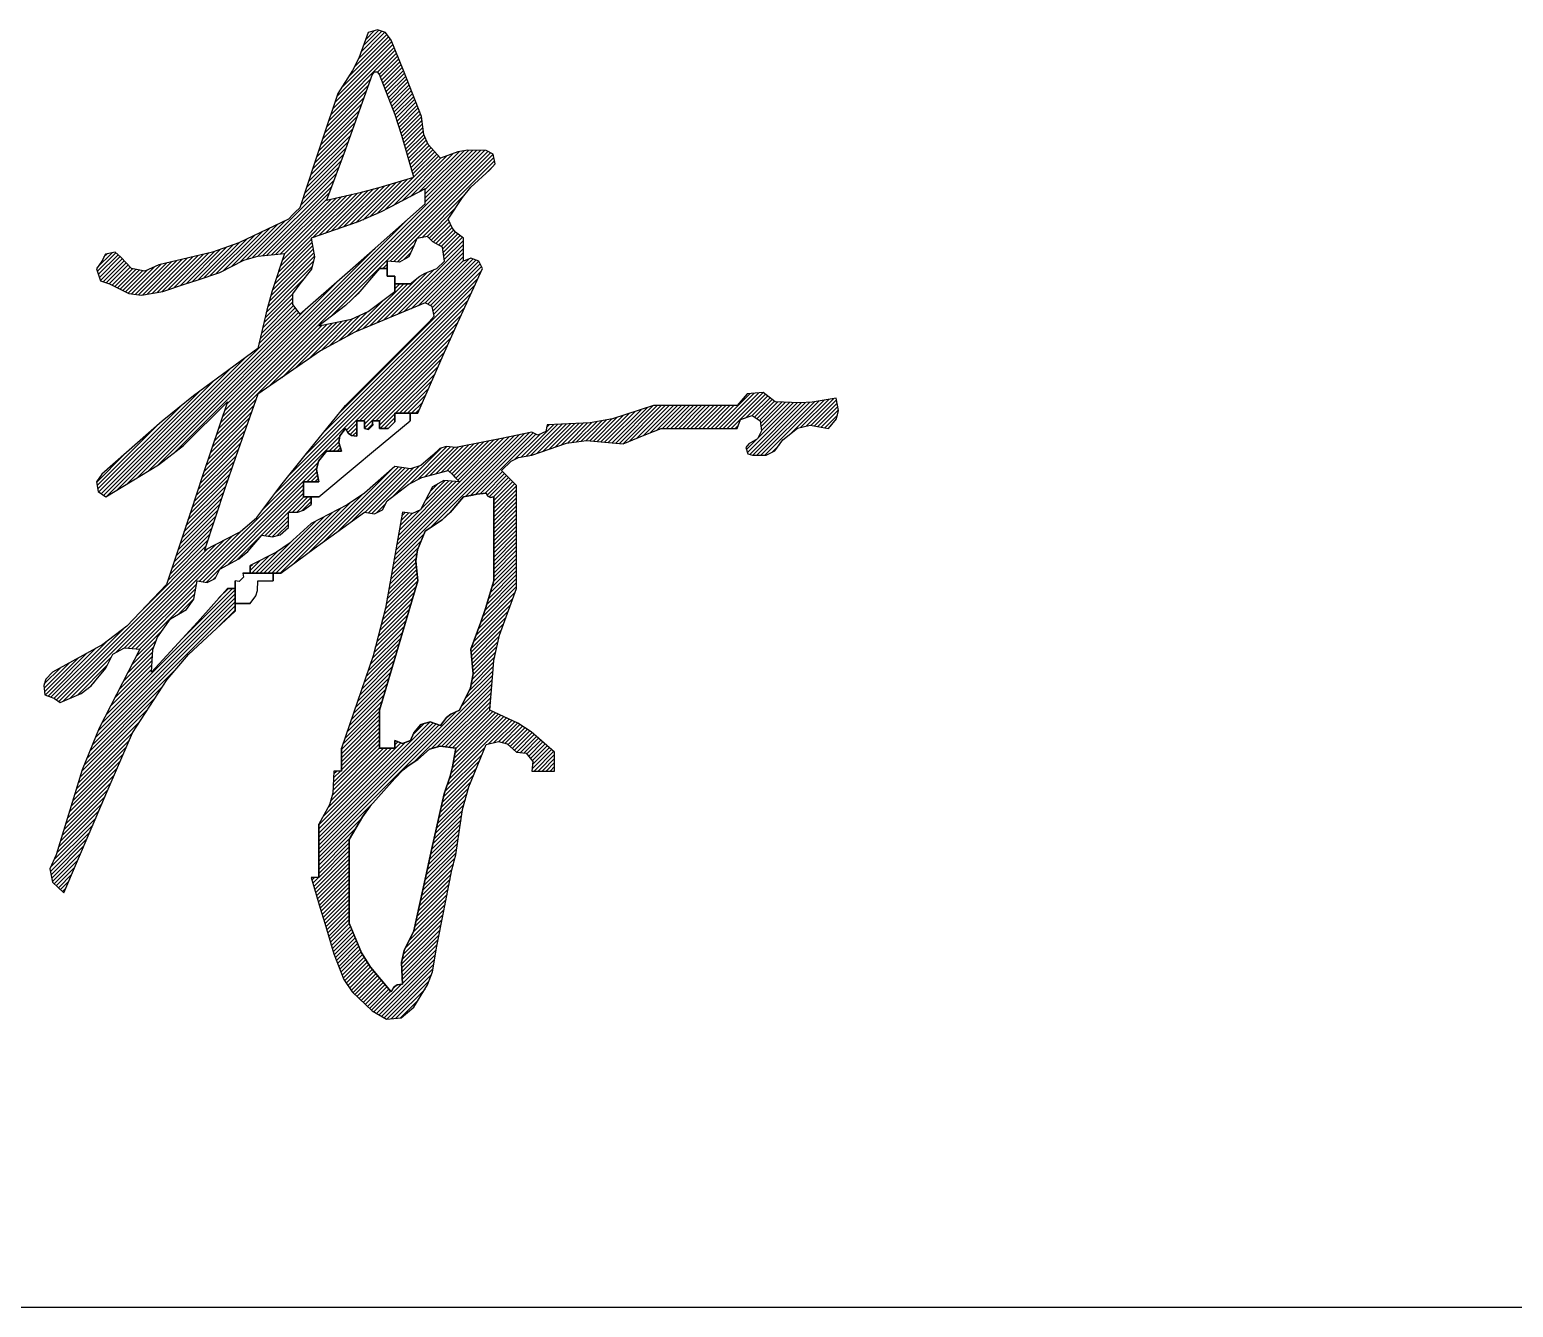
# Model space of a CAD drawing. Extents: x 9732137 to 18866768, y -962146 to 246094.
# Drawn here: x 9810870.7 to 9811195.7, y -607081.3 to -606801.5 of the extents above; entities that cross this region are included whole.
import ezdxf

# ---------------------------------------------------------------- set-up
doc = ezdxf.new("R2010")
doc.units = 0
doc.header["$LTSCALE"] = 1000
doc.layers.get('0').update_dxf_attribs({"linetype": 'CONTINUOUS'})

# ---------------------------------------------------------------- blocks, each defined once
blk = doc.blocks.new('ZYC')
h = blk.add_hatch()
h.set_pattern_fill('ANSI31', color=256, scale=0.01, style=0)
h.set_pattern_definition([(45, (0, 0), (-0.0008838835, 0.0008838835), [])])
h.paths.add_polyline_path([(0.871345, 0.42887), (0.877014, 0.441542), (0.888561, 0.466786), (0.887043, 0.470041), (0.883569, 0.471431), (0.880225, 0.47012), (0.880225, 0.474121), (0.880225, 0.476122), (0.880225, 0.480123), (0.876842, 0.482728), (0.875355, 0.484586), (0.873557, 0.488458), (0.879788, 0.497952), (0.883563, 0.502415), (0.891895, 0.510131), (0.894109, 0.512712), (0.893264, 0.516935), (0.890228, 0.518466), (0.882117, 0.518604), (0.877851, 0.517893), (0.870223, 0.515132), (0.864821, 0.52111), (0.862839, 0.525469), (0.861887, 0.53347), (0.856662, 0.54685), (0.853994, 0.553519), (0.848551, 0.566812), (0.84612, 0.570258), (0.84256, 0.571445), (0.838548, 0.570146), (0.834376, 0.55897), (0.831649, 0.553515), (0.825211, 0.543472), (0.818543, 0.523467), (0.815209, 0.513465), (0.80854, 0.49346), (0.80654, 0.491459), (0.80554, 0.490459), (0.803539, 0.488458), (0.781826, 0.478132), (0.770242, 0.474043), (0.746858, 0.468453), (0.740671, 0.46563), (0.734812, 0.466802), (0.730187, 0.471787), (0.727621, 0.474019), (0.723362, 0.473167), (0.721851, 0.47012), (0.719419, 0.466675), (0.721173, 0.461415), (0.725186, 0.460118), (0.733628, 0.455915), (0.739244, 0.455113), (0.748525, 0.456784), (0.758528, 0.460118), (0.763529, 0.461785), (0.773531, 0.465119), (0.784076, 0.470453), (0.790119, 0.47223), (0.801872, 0.473455), (0.796442, 0.457016), (0.794098, 0.448645), (0.790202, 0.431777), (0.761914, 0.411004), (0.748191, 0.399958), (0.721851, 0.376763), (0.719546, 0.373426), (0.720255, 0.369169), (0.723519, 0.366761), (0.746674, 0.380799), (0.757642, 0.389367), (0.776866, 0.408438), (0.766118, 0.376456), (0.760783, 0.360452), (0.750192, 0.328417), (0.732723, 0.310244), (0.722265, 0.302226), (0.700179, 0.290074), (0.697284, 0.287008), (0.696369, 0.284262), (0.696845, 0.280072), (0.699684, 0.279157), (0.701079, 0.278459), (0.703513, 0.276738), (0.712713, 0.280665), (0.717172, 0.28401), (0.723519, 0.291741), (0.726659, 0.297847), (0.73168, 0.300636), (0.738522, 0.300077), (0.720634, 0.265553), (0.713177, 0.247249), (0.701846, 0.210054), (0.699024, 0.203867), (0.700195, 0.198008), (0.705181, 0.193383), (0.717185, 0.221389), (0.723187, 0.235393), (0.735188, 0.263401), (0.750469, 0.286767), (0.759738, 0.297752), (0.7802, 0.316748), (0.7802, 0.32675), (0.776866, 0.32675), (0.763667, 0.311956), (0.756997, 0.304619), (0.743524, 0.290074), (0.744225, 0.299963), (0.746137, 0.305318), (0.751859, 0.313414), (0.758927, 0.317452), (0.762153, 0.322062), (0.763529, 0.330085), (0.767936, 0.329319), (0.771499, 0.331101), (0.773531, 0.335086), (0.781822, 0.339679), (0.785726, 0.342873), (0.791869, 0.35009), (0.796661, 0.349308), (0.799884, 0.350229), (0.803539, 0.353424), (0.803539, 0.356091), (0.803539, 0.357425), (0.803539, 0.360092), (0.807755, 0.360184), (0.810113, 0.36097), (0.813542, 0.363426), (0.813542, 0.366761), (0.810207, 0.366761), (0.810207, 0.369428), (0.810207, 0.370762), (0.810207, 0.373429), (0.812875, 0.373429), (0.814208, 0.373429), (0.816876, 0.373429), (0.815817, 0.378825), (0.816736, 0.382503), (0.82021, 0.386766), (0.822877, 0.386766), (0.824211, 0.386766), (0.826878, 0.386766), (0.825691, 0.390644), (0.826165, 0.393484), (0.828545, 0.396768), (0.829759, 0.394693), (0.831164, 0.393756), (0.833547, 0.393434), (0.833547, 0.396101), (0.833547, 0.397435), (0.833547, 0.400102), (0.836881, 0.400102), (0.836881, 0.396768), (0.838724, 0.396367), (0.840617, 0.39826), (0.840215, 0.400102), (0.843549, 0.400102), (0.843549, 0.396768), (0.847321, 0.396775), (0.850211, 0.399664), (0.850218, 0.403437), (0.856886, 0.403437), (0.86022, 0.403437)])
h.paths.add_polyline_path([(0.81766, 0.430826), (0.832668, 0.439013), (0.863554, 0.451782), (0.86659, 0.450251), (0.867435, 0.446028), (0.865221, 0.443447), (0.850551, 0.428776), (0.843216, 0.421441), (0.828545, 0.406771), (0.817133, 0.39283), (0.811464, 0.385827), (0.800205, 0.371762), (0.78972, 0.357746), (0.782385, 0.351511), (0.766863, 0.343421), (0.775929, 0.370852), (0.780598, 0.384525), (0.790202, 0.411772)], flags=16)
h.paths.add_polyline_path([(0.80854, 0.446781), (0.805425, 0.451112), (0.805425, 0.455787), (0.80854, 0.460118), (0.813699, 0.466554), (0.815065, 0.472016), (0.813542, 0.480123), (0.834155, 0.487227), (0.844276, 0.491612), (0.863554, 0.501795), (0.863554, 0.499128), (0.863554, 0.497794), (0.863554, 0.495127), (0.841589, 0.475743), (0.830586, 0.466074)], flags=16)
h.paths.add_polyline_path([(0.816876, 0.44178), (0.828552, 0.450587), (0.834008, 0.455702), (0.843549, 0.466786), (0.846883, 0.466786), (0.846883, 0.47012), (0.852237, 0.469623), (0.856263, 0.471924), (0.858553, 0.476789), (0.859871, 0.479923), (0.864466, 0.480842), (0.866889, 0.478456), (0.871025, 0.476192), (0.871893, 0.470117), (0.868556, 0.466786), (0.863539, 0.464853), (0.861098, 0.463458), (0.856886, 0.460118), (0.850218, 0.460118), (0.850218, 0.456784), (0.838559, 0.447954), (0.831216, 0.444649)], flags=16)
h.paths.add_polyline_path([(0.82021, 0.496794), (0.828392, 0.518733), (0.832394, 0.529737), (0.840215, 0.551808), (0.840995, 0.55289), (0.84277, 0.55289), (0.843549, 0.551808), (0.850321, 0.534079), (0.853333, 0.525043), (0.858553, 0.506796), (0.843346, 0.502328), (0.835663, 0.500323)], flags=16)
h.paths.add_polyline_path([(0.862059, 0.375253), (0.873557, 0.37843), (0.875557, 0.37643), (0.876558, 0.375429), (0.878558, 0.373429), (0.871716, 0.373988), (0.866694, 0.371199), (0.863554, 0.365093), (0.861382, 0.361183), (0.857984, 0.359484), (0.853552, 0.360092), (0.846069, 0.318055), (0.840672, 0.297141), (0.826878, 0.256732), (0.826878, 0.250064), (0.826878, 0.24673), (0.825545, 0.24673), (0.824878, 0.24673), (0.823544, 0.24673), (0.823031, 0.237034), (0.821563, 0.231894), (0.816876, 0.223391), (0.816876, 0.213388), (0.816876, 0.200051), (0.815542, 0.200051), (0.814875, 0.200051), (0.813542, 0.200051), (0.817543, 0.186714), (0.819543, 0.180046), (0.823544, 0.166709), (0.827791, 0.155463), (0.831467, 0.149949), (0.840215, 0.141703), (0.84657, 0.13798), (0.852974, 0.138562), (0.858553, 0.14337), (0.864559, 0.153054), (0.866713, 0.158799), (0.868556, 0.170044), (0.871223, 0.18338), (0.872557, 0.190049), (0.875224, 0.203385), (0.875891, 0.206053), (0.876224, 0.207386), (0.876891, 0.210054), (0.879889, 0.229889), (0.882632, 0.239833), (0.890228, 0.258399), (0.89558, 0.259661), (0.899436, 0.258697), (0.903565, 0.255065), (0.907812, 0.254625), (0.910735, 0.25097), (0.910233, 0.24673), (0.914234, 0.24673), (0.916235, 0.24673), (0.920236, 0.24673), (0.920236, 0.250064), (0.920236, 0.251731), (0.920236, 0.255065), (0.90998, 0.263848), (0.904109, 0.267647), (0.891895, 0.273403), (0.893648, 0.295176), (0.896067, 0.306234), (0.903565, 0.32675), (0.903565, 0.344755), (0.903565, 0.353757), (0.903565, 0.371762), (0.900897, 0.374429), (0.899564, 0.375763), (0.896896, 0.37843), (0.901245, 0.382512), (0.904358, 0.384068), (0.910233, 0.385099), (0.925477, 0.390367), (0.934172, 0.391453), (0.950243, 0.3901), (0.956912, 0.392767), (0.960246, 0.394101), (0.966914, 0.396768), (0.980251, 0.396768), (0.986919, 0.396768), (1.000256, 0.396768), (1.001698, 0.400731), (1.006727, 0.402408), (1.010259, 0.400102), (1.010867, 0.395671), (1.009168, 0.392272), (1.005257, 0.3901), (1.003934, 0.388458), (1.004881, 0.385618), (1.006924, 0.385099), (1.012888, 0.385026), (1.016741, 0.386953), (1.020261, 0.391767), (1.026697, 0.396926), (1.03216, 0.398291), (1.040266, 0.396768), (1.04374, 0.401031), (1.044659, 0.404709), (1.0436, 0.410105), (1.033059, 0.40833), (1.027608, 0.407989), (1.016927, 0.408438), (1.011661, 0.412583), (1.004597, 0.411877), (1.000256, 0.406771), (0.985586, 0.406771), (0.97825, 0.406771), (0.96358, 0.406771), (0.945524, 0.400963), (0.935851, 0.399236), (0.916901, 0.398435), (0.916329, 0.395509), (0.912918, 0.393803), (0.910233, 0.395101), (0.896896, 0.392434), (0.890228, 0.3911), (0.876891, 0.388433), (0.872698, 0.388881), (0.869975, 0.387973), (0.866889, 0.385099), (0.861654, 0.380508), (0.857114, 0.379147), (0.850218, 0.380097), (0.836856, 0.368404), (0.829308, 0.363258), (0.813542, 0.355091), (0.803942, 0.346403), (0.798418, 0.342605), (0.786868, 0.336753), (0.786868, 0.333419), (0.796871, 0.333419), (0.800205, 0.333419), (0.814842, 0.344134), (0.822177, 0.349469), (0.836881, 0.360092), (0.841288, 0.359327), (0.844851, 0.361109), (0.846883, 0.365093), (0.856324, 0.372385)])
h.paths.add_polyline_path([(0.870971, 0.356805), (0.874427, 0.359915), (0.880225, 0.366761), (0.884191, 0.367611), (0.8862, 0.367945), (0.890228, 0.368428), (0.890952, 0.367124), (0.892085, 0.366558), (0.893562, 0.366761), (0.893562, 0.35209), (0.893562, 0.344755), (0.893562, 0.330085), (0.889936, 0.317963), (0.887932, 0.31195), (0.88356, 0.300077), (0.884483, 0.289261), (0.883338, 0.28315), (0.878558, 0.273403), (0.874686, 0.271605), (0.872827, 0.270118), (0.870223, 0.266735), (0.865641, 0.268341), (0.861595, 0.267185), (0.858553, 0.263401), (0.857036, 0.260146), (0.853561, 0.258756), (0.850218, 0.260067), (0.850218, 0.256732), (0.843549, 0.256732), (0.843549, 0.273403), (0.850246, 0.296067), (0.85358, 0.307404), (0.86022, 0.330085), (0.859447, 0.338821), (0.860191, 0.343656), (0.863554, 0.351757)], flags=16)
h.paths.add_polyline_path([(0.869994, 0.257683), (0.876891, 0.256732), (0.875505, 0.248601), (0.874493, 0.244554), (0.87189, 0.236727), (0.866414, 0.212753), (0.863747, 0.200749), (0.858553, 0.176712), (0.854239, 0.168195), (0.853106, 0.16291), (0.853552, 0.153373), (0.851169, 0.153051), (0.849764, 0.152114), (0.848551, 0.150038), (0.839476, 0.160787), (0.835638, 0.167068), (0.830213, 0.180046), (0.830213, 0.216722), (0.835992, 0.226633), (0.839383, 0.23138), (0.850218, 0.243396), (0.853788, 0.247187), (0.855847, 0.248903), (0.86022, 0.251731), (0.865455, 0.256321)], flags=16)
for p, q in [((0.838548, 0.570146), (0.834376, 0.55897)), ((0.84256, 0.571445), (0.838548, 0.570146)), ((0.84612, 0.570258), (0.84256, 0.571445)), ((0.848551, 0.566812), (0.84612, 0.570258)), ((0.853994, 0.553519), (0.848551, 0.566812)), ((0.831649, 0.553515), (0.825211, 0.543472)), ((0.834376, 0.55897), (0.831649, 0.553515)), ((0.840995, 0.55289), (0.840215, 0.551808)), ((0.84277, 0.55289), (0.840995, 0.55289)), ((0.843549, 0.551808), (0.84277, 0.55289)), ((0.856662, 0.54685), (0.853994, 0.553519)), ((0.840215, 0.551808), (0.832394, 0.529737)), ((0.850321, 0.534079), (0.843549, 0.551808)), ((0.861887, 0.53347), (0.856662, 0.54685)), ((0.825211, 0.543472), (0.818543, 0.523467)), ((0.853333, 0.525043), (0.850321, 0.534079)), ((0.862839, 0.525469), (0.861887, 0.53347)), ((0.832394, 0.529737), (0.828392, 0.518733)), ((0.818543, 0.523467), (0.815209, 0.513465)), ((0.858553, 0.506796), (0.853333, 0.525043)), ((0.864821, 0.52111), (0.862839, 0.525469)), ((0.870223, 0.515132), (0.864821, 0.52111)), ((0.828392, 0.518733), (0.82021, 0.496794)), ((0.877851, 0.517893), (0.870223, 0.515132)), ((0.882117, 0.518604), (0.877851, 0.517893)), ((0.890228, 0.518466), (0.882117, 0.518604)), ((0.893264, 0.516935), (0.890228, 0.518466)), ((0.894109, 0.512712), (0.893264, 0.516935)), ((0.815209, 0.513465), (0.80854, 0.49346)), ((0.883563, 0.502415), (0.891895, 0.510131)), ((0.891895, 0.510131), (0.894109, 0.512712)), ((0.835663, 0.500323), (0.843346, 0.502328)), ((0.843346, 0.502328), (0.858553, 0.506796)), ((0.863554, 0.501795), (0.844276, 0.491612)), ((0.863554, 0.499128), (0.863554, 0.501795)), ((0.879788, 0.497952), (0.883563, 0.502415)), ((0.82021, 0.496794), (0.835663, 0.500323)), ((0.841589, 0.475743), (0.863554, 0.495127)), ((0.863554, 0.497794), (0.863554, 0.499128)), ((0.863554, 0.495127), (0.863554, 0.497794)), ((0.873557, 0.488458), (0.879788, 0.497952)), ((0.803539, 0.488458), (0.781826, 0.478132)), ((0.80554, 0.490459), (0.803539, 0.488458)), ((0.80654, 0.491459), (0.80554, 0.490459)), ((0.80854, 0.49346), (0.80654, 0.491459)), ((0.844276, 0.491612), (0.834155, 0.487227)), ((0.875355, 0.484586), (0.873557, 0.488458)), ((0.834155, 0.487227), (0.813542, 0.480123)), ((0.876842, 0.482728), (0.875355, 0.484586)), ((0.880225, 0.480123), (0.876842, 0.482728)), ((0.781826, 0.478132), (0.770242, 0.474043)), ((0.813542, 0.480123), (0.815065, 0.472016)), ((0.830586, 0.466074), (0.841589, 0.475743)), ((0.858553, 0.476789), (0.856263, 0.471924)), ((0.859871, 0.479923), (0.858553, 0.476789)), ((0.864466, 0.480842), (0.859871, 0.479923)), ((0.866889, 0.478456), (0.864466, 0.480842)), ((0.871025, 0.476192), (0.866889, 0.478456)), ((0.871893, 0.470117), (0.871025, 0.476192)), ((0.880225, 0.476122), (0.880225, 0.480123)), ((0.880225, 0.474121), (0.880225, 0.476122)), ((0.721851, 0.47012), (0.719419, 0.466675)), ((0.723362, 0.473167), (0.721851, 0.47012)), ((0.727621, 0.474019), (0.723362, 0.473167)), ((0.730187, 0.471787), (0.727621, 0.474019)), ((0.734812, 0.466802), (0.730187, 0.471787)), ((0.746858, 0.468453), (0.740671, 0.46563)), ((0.770242, 0.474043), (0.746858, 0.468453)), ((0.773531, 0.465119), (0.784076, 0.470453)), ((0.784076, 0.470453), (0.790119, 0.47223)), ((0.790119, 0.47223), (0.801872, 0.473455)), ((0.801872, 0.473455), (0.796442, 0.457016)), ((0.815065, 0.472016), (0.813699, 0.466554)), ((0.852237, 0.469623), (0.846883, 0.47012)), ((0.846883, 0.47012), (0.846883, 0.463452)), ((0.846883, 0.463452), (0.846883, 0.47012)), ((0.846883, 0.47012), (0.846883, 0.463452)), ((0.856263, 0.471924), (0.852237, 0.469623)), ((0.868556, 0.466786), (0.871893, 0.470117)), ((0.880225, 0.47012), (0.880225, 0.474121)), ((0.883569, 0.471431), (0.880225, 0.47012)), ((0.887043, 0.470041), (0.883569, 0.471431)), ((0.888561, 0.466786), (0.887043, 0.470041)), ((0.719419, 0.466675), (0.721173, 0.461415)), ((0.740671, 0.46563), (0.734812, 0.466802)), ((0.758528, 0.460118), (0.763529, 0.461785)), ((0.763529, 0.461785), (0.773531, 0.465119)), ((0.813699, 0.466554), (0.80854, 0.460118)), ((0.80854, 0.446781), (0.830586, 0.466074)), ((0.843549, 0.466786), (0.834008, 0.455702)), ((0.846883, 0.466786), (0.843549, 0.466786)), ((0.843549, 0.466786), (0.846883, 0.466786)), ((0.846883, 0.466786), (0.843549, 0.466786)), ((0.846883, 0.463452), (0.846883, 0.466786)), ((0.846883, 0.466786), (0.846883, 0.463452)), ((0.846883, 0.463452), (0.846883, 0.466786)), ((0.848217, 0.463452), (0.846883, 0.463452)), ((0.846883, 0.463452), (0.848217, 0.463452)), ((0.848884, 0.463452), (0.848217, 0.463452)), ((0.848217, 0.463452), (0.848884, 0.463452)), ((0.850218, 0.463452), (0.848884, 0.463452)), ((0.848884, 0.463452), (0.850218, 0.463452)), ((0.850218, 0.456784), (0.850218, 0.463452)), ((0.850218, 0.463452), (0.850218, 0.456784)), ((0.850218, 0.456784), (0.850218, 0.463452)), ((0.850218, 0.463452), (0.850218, 0.460118)), ((0.850218, 0.460118), (0.850218, 0.463452)), ((0.850218, 0.463452), (0.850218, 0.460118)), ((0.856886, 0.460118), (0.861098, 0.463458)), ((0.861098, 0.463458), (0.863539, 0.464853)), ((0.863539, 0.464853), (0.868556, 0.466786)), ((0.877014, 0.441542), (0.888561, 0.466786)), ((0.721173, 0.461415), (0.725186, 0.460118)), ((0.725186, 0.460118), (0.733628, 0.455915)), ((0.733628, 0.455915), (0.739244, 0.455113)), ((0.739244, 0.455113), (0.748525, 0.456784)), ((0.748525, 0.456784), (0.758528, 0.460118)), ((0.796442, 0.457016), (0.794098, 0.448645)), ((0.80854, 0.460118), (0.805425, 0.455787)), ((0.805425, 0.455787), (0.805425, 0.451112)), ((0.834008, 0.455702), (0.828552, 0.450587)), ((0.838559, 0.447954), (0.850218, 0.456784)), ((0.850218, 0.460118), (0.856886, 0.460118)), ((0.856886, 0.460118), (0.850218, 0.460118)), ((0.850218, 0.460118), (0.856886, 0.460118)), ((0.794098, 0.448645), (0.790202, 0.431777)), ((0.805425, 0.451112), (0.80854, 0.446781)), ((0.828552, 0.450587), (0.816876, 0.44178)), ((0.863554, 0.451782), (0.832668, 0.439013)), ((0.86659, 0.450251), (0.863554, 0.451782)), ((0.867435, 0.446028), (0.86659, 0.450251)), ((0.816876, 0.44178), (0.831216, 0.444649)), ((0.831216, 0.444649), (0.838559, 0.447954)), ((0.850551, 0.428776), (0.865221, 0.443447)), ((0.865221, 0.443447), (0.867435, 0.446028)), ((0.832668, 0.439013), (0.81766, 0.430826)), ((0.871345, 0.42887), (0.877014, 0.441542)), ((0.790202, 0.431777), (0.761914, 0.411004)), ((0.81766, 0.430826), (0.790202, 0.411772)), ((0.843216, 0.421441), (0.850551, 0.428776)), ((0.86022, 0.403437), (0.871345, 0.42887)), ((0.828545, 0.406771), (0.843216, 0.421441)), ((0.761914, 0.411004), (0.748191, 0.399958)), ((0.790202, 0.411772), (0.780598, 0.384525)), ((1.004597, 0.411877), (1.000256, 0.406771)), ((1.011661, 0.412583), (1.004597, 0.411877)), ((1.016927, 0.408438), (1.011661, 0.412583)), ((1.0436, 0.410105), (1.033059, 0.40833)), ((1.044659, 0.404709), (1.0436, 0.410105)), ((0.757642, 0.389367), (0.776866, 0.408438)), ((0.776866, 0.408438), (0.766118, 0.376456)), ((0.817133, 0.39283), (0.828545, 0.406771)), ((0.850211, 0.399664), (0.850218, 0.403437)), ((0.850218, 0.403437), (0.850211, 0.399664)), ((0.850218, 0.403437), (0.86022, 0.403437)), ((0.86022, 0.403437), (0.850218, 0.403437)), ((0.850218, 0.403437), (0.86022, 0.403437)), ((0.856886, 0.403437), (0.850218, 0.403437)), ((0.850218, 0.403437), (0.856886, 0.403437)), ((0.856886, 0.403437), (0.850218, 0.403437)), ((0.856886, 0.400102), (0.856886, 0.403437)), ((0.856886, 0.403437), (0.856886, 0.400102)), ((0.856886, 0.400102), (0.856886, 0.403437)), ((0.96358, 0.406771), (0.945524, 0.400963)), ((0.97825, 0.406771), (0.96358, 0.406771)), ((0.985586, 0.406771), (0.97825, 0.406771)), ((1.000256, 0.406771), (0.985586, 0.406771)), ((1.027608, 0.407989), (1.016927, 0.408438)), ((1.033059, 0.40833), (1.027608, 0.407989)), ((1.04374, 0.401031), (1.044659, 0.404709)), ((0.748191, 0.399958), (0.721851, 0.376763)), ((0.826165, 0.393484), (0.828545, 0.396768)), ((0.828545, 0.396768), (0.826165, 0.393484)), ((0.828545, 0.396768), (0.829759, 0.394693)), ((0.829759, 0.394693), (0.828545, 0.396768)), ((0.833547, 0.397435), (0.833547, 0.400102)), ((0.833547, 0.400102), (0.836881, 0.400102)), ((0.836881, 0.400102), (0.833547, 0.400102)), ((0.833547, 0.400102), (0.836881, 0.400102)), ((0.836881, 0.400102), (0.833547, 0.400102)), ((0.833547, 0.400102), (0.836881, 0.400102)), ((0.836881, 0.400102), (0.833547, 0.400102)), ((0.833547, 0.400102), (0.833547, 0.397435)), ((0.833547, 0.396101), (0.833547, 0.397435)), ((0.833547, 0.397435), (0.833547, 0.396101)), ((0.836881, 0.396768), (0.836881, 0.400102)), ((0.836881, 0.400102), (0.836881, 0.396768)), ((0.836881, 0.396768), (0.836881, 0.400102)), ((0.838724, 0.396367), (0.836881, 0.396768)), ((0.836881, 0.396768), (0.838724, 0.396367)), ((0.840617, 0.39826), (0.838724, 0.396367)), ((0.838724, 0.396367), (0.840617, 0.39826)), ((0.843549, 0.400102), (0.840215, 0.400102)), ((0.840215, 0.400102), (0.843549, 0.400102)), ((0.843549, 0.400102), (0.840215, 0.400102)), ((0.840215, 0.400102), (0.840617, 0.39826)), ((0.840617, 0.39826), (0.840215, 0.400102)), ((0.840215, 0.400102), (0.843549, 0.400102)), ((0.843549, 0.400102), (0.840215, 0.400102)), ((0.840215, 0.400102), (0.843549, 0.400102)), ((0.840833, 0.386824), (0.856886, 0.400102)), ((0.843549, 0.396768), (0.843549, 0.400102)), ((0.843549, 0.400102), (0.843549, 0.396768)), ((0.843549, 0.396768), (0.843549, 0.400102)), ((0.843549, 0.396768), (0.847321, 0.396775)), ((0.847321, 0.396775), (0.843549, 0.396768)), ((0.847321, 0.396775), (0.850211, 0.399664)), ((0.850211, 0.399664), (0.847321, 0.396775)), ((0.916901, 0.398435), (0.916329, 0.395509)), ((0.935851, 0.399236), (0.916901, 0.398435)), ((0.945524, 0.400963), (0.935851, 0.399236)), ((0.960246, 0.394101), (0.966914, 0.396768)), ((0.966914, 0.396768), (0.980251, 0.396768)), ((0.980251, 0.396768), (0.986919, 0.396768)), ((0.986919, 0.396768), (1.000256, 0.396768)), ((1.000256, 0.396768), (1.001698, 0.400731)), ((1.001698, 0.400731), (1.006727, 0.402408)), ((1.006727, 0.402408), (1.010259, 0.400102)), ((1.010259, 0.400102), (1.010867, 0.395671)), ((1.020261, 0.391767), (1.026697, 0.396926)), ((1.026697, 0.396926), (1.03216, 0.398291)), ((1.03216, 0.398291), (1.040266, 0.396768)), ((1.040266, 0.396768), (1.04374, 0.401031)), ((0.811464, 0.385827), (0.817133, 0.39283)), ((0.825691, 0.390644), (0.826165, 0.393484)), ((0.826165, 0.393484), (0.825691, 0.390644)), ((0.826878, 0.386766), (0.825691, 0.390644)), ((0.825691, 0.390644), (0.826878, 0.386766)), ((0.829759, 0.394693), (0.831164, 0.393756)), ((0.831164, 0.393756), (0.829759, 0.394693)), ((0.831164, 0.393756), (0.833547, 0.393434)), ((0.833547, 0.393434), (0.831164, 0.393756)), ((0.833547, 0.393434), (0.833547, 0.396101)), ((0.833547, 0.396101), (0.833547, 0.393434)), ((0.890228, 0.3911), (0.876891, 0.388433)), ((0.896896, 0.392434), (0.890228, 0.3911)), ((0.910233, 0.395101), (0.896896, 0.392434)), ((0.912918, 0.393803), (0.910233, 0.395101)), ((0.910233, 0.385099), (0.925477, 0.390367)), ((0.916329, 0.395509), (0.912918, 0.393803)), ((0.925477, 0.390367), (0.934172, 0.391453)), ((0.934172, 0.391453), (0.950243, 0.3901)), ((0.950243, 0.3901), (0.956912, 0.392767)), ((0.956912, 0.392767), (0.960246, 0.394101)), ((1.005257, 0.3901), (1.003934, 0.388458)), ((1.009168, 0.392272), (1.005257, 0.3901)), ((1.010867, 0.395671), (1.009168, 0.392272)), ((1.016741, 0.386953), (1.020261, 0.391767)), ((0.746674, 0.380799), (0.757642, 0.389367)), ((0.780598, 0.384525), (0.775929, 0.370852)), ((0.800205, 0.371762), (0.811464, 0.385827)), ((0.816736, 0.382503), (0.82021, 0.386766)), ((0.82021, 0.386766), (0.816736, 0.382503)), ((0.82021, 0.386766), (0.822877, 0.386766)), ((0.822877, 0.386766), (0.82021, 0.386766)), ((0.822877, 0.386766), (0.824211, 0.386766)), ((0.824211, 0.386766), (0.822877, 0.386766)), ((0.824211, 0.386766), (0.826878, 0.386766)), ((0.826878, 0.386766), (0.824211, 0.386766)), ((0.832831, 0.380156), (0.840833, 0.386824)), ((0.866889, 0.385099), (0.861654, 0.380508)), ((0.869975, 0.387973), (0.866889, 0.385099)), ((0.872698, 0.388881), (0.869975, 0.387973)), ((0.876891, 0.388433), (0.872698, 0.388881)), ((0.901245, 0.382512), (0.904358, 0.384068)), ((0.904358, 0.384068), (0.910233, 0.385099)), ((1.003934, 0.388458), (1.004881, 0.385618)), ((1.004881, 0.385618), (1.006924, 0.385099)), ((1.006924, 0.385099), (1.012888, 0.385026)), ((1.012888, 0.385026), (1.016741, 0.386953)), ((0.723519, 0.366761), (0.746674, 0.380799)), ((0.815817, 0.378825), (0.816736, 0.382503)), ((0.816736, 0.382503), (0.815817, 0.378825)), ((0.816876, 0.373429), (0.815817, 0.378825)), ((0.815817, 0.378825), (0.816876, 0.373429)), ((0.816876, 0.366761), (0.832831, 0.380156)), ((0.850218, 0.380097), (0.836856, 0.368404)), ((0.857114, 0.379147), (0.850218, 0.380097)), ((0.861654, 0.380508), (0.857114, 0.379147)), ((0.862059, 0.375253), (0.873557, 0.37843)), ((0.873557, 0.37843), (0.875557, 0.37643)), ((0.896896, 0.37843), (0.901245, 0.382512)), ((0.899564, 0.375763), (0.896896, 0.37843)), ((0.721851, 0.376763), (0.719546, 0.373426)), ((0.719546, 0.373426), (0.720255, 0.369169)), ((0.766118, 0.376456), (0.760783, 0.360452)), ((0.775929, 0.370852), (0.766863, 0.343421)), ((0.78972, 0.357746), (0.800205, 0.371762)), ((0.810207, 0.370762), (0.810207, 0.373429)), ((0.810207, 0.373429), (0.812875, 0.373429)), ((0.812875, 0.373429), (0.810207, 0.373429)), ((0.810207, 0.373429), (0.810207, 0.370762)), ((0.810207, 0.369428), (0.810207, 0.370762)), ((0.810207, 0.370762), (0.810207, 0.369428)), ((0.812875, 0.373429), (0.814208, 0.373429)), ((0.814208, 0.373429), (0.812875, 0.373429)), ((0.814208, 0.373429), (0.816876, 0.373429)), ((0.816876, 0.373429), (0.814208, 0.373429)), ((0.846883, 0.365093), (0.856324, 0.372385)), ((0.856324, 0.372385), (0.862059, 0.375253)), ((0.866694, 0.371199), (0.863554, 0.365093)), ((0.871716, 0.373988), (0.866694, 0.371199)), ((0.878558, 0.373429), (0.871716, 0.373988)), ((0.875557, 0.37643), (0.876558, 0.375429)), ((0.876558, 0.375429), (0.878558, 0.373429)), ((0.900897, 0.374429), (0.899564, 0.375763)), ((0.903565, 0.371762), (0.900897, 0.374429)), ((0.903565, 0.353757), (0.903565, 0.371762)), ((0.720255, 0.369169), (0.723519, 0.366761)), ((0.810207, 0.366761), (0.810207, 0.369428)), ((0.810207, 0.369428), (0.810207, 0.366761)), ((0.813542, 0.366761), (0.810207, 0.366761)), ((0.810207, 0.366761), (0.813542, 0.366761)), ((0.813542, 0.366761), (0.810207, 0.366761)), ((0.810207, 0.366761), (0.816876, 0.366761)), ((0.816876, 0.366761), (0.810207, 0.366761)), ((0.810207, 0.366761), (0.816876, 0.366761)), ((0.813542, 0.363426), (0.813542, 0.366761)), ((0.813542, 0.366761), (0.813542, 0.363426)), ((0.813542, 0.363426), (0.813542, 0.366761)), ((0.836856, 0.368404), (0.829308, 0.363258)), ((0.844851, 0.361109), (0.846883, 0.365093)), ((0.863554, 0.365093), (0.861382, 0.361183)), ((0.874427, 0.359915), (0.880225, 0.366761)), ((0.880225, 0.366761), (0.874427, 0.359915)), ((0.880225, 0.366761), (0.884191, 0.367611)), ((0.884191, 0.367611), (0.880225, 0.366761)), ((0.884191, 0.367611), (0.8862, 0.367945)), ((0.8862, 0.367945), (0.884191, 0.367611)), ((0.8862, 0.367945), (0.890228, 0.368428)), ((0.890228, 0.368428), (0.8862, 0.367945)), ((0.890228, 0.368428), (0.890952, 0.367124)), ((0.890952, 0.367124), (0.890228, 0.368428)), ((0.890952, 0.367124), (0.892085, 0.366558)), ((0.892085, 0.366558), (0.890952, 0.367124)), ((0.892085, 0.366558), (0.893562, 0.366761)), ((0.893562, 0.366761), (0.892085, 0.366558)), ((0.893562, 0.366761), (0.893562, 0.35209)), ((0.893562, 0.35209), (0.893562, 0.366761)), ((0.760783, 0.360452), (0.750192, 0.328417)), ((0.782385, 0.351511), (0.78972, 0.357746)), ((0.803539, 0.360092), (0.807755, 0.360184)), ((0.803539, 0.357425), (0.803539, 0.360092)), ((0.807755, 0.360184), (0.810113, 0.36097)), ((0.810113, 0.36097), (0.813542, 0.363426)), ((0.829308, 0.363258), (0.813542, 0.355091)), ((0.822177, 0.349469), (0.836881, 0.360092)), ((0.836881, 0.360092), (0.841288, 0.359327)), ((0.841288, 0.359327), (0.844851, 0.361109)), ((0.853552, 0.360092), (0.846069, 0.318055)), ((0.857984, 0.359484), (0.853552, 0.360092)), ((0.861382, 0.361183), (0.857984, 0.359484)), ((0.870971, 0.356805), (0.874427, 0.359915)), ((0.874427, 0.359915), (0.870971, 0.356805)), ((0.766863, 0.343421), (0.782385, 0.351511)), ((0.799884, 0.350229), (0.803539, 0.353424)), ((0.803539, 0.356091), (0.803539, 0.357425)), ((0.803539, 0.353424), (0.803539, 0.356091)), ((0.813542, 0.355091), (0.803942, 0.346403)), ((0.860191, 0.343656), (0.863554, 0.351757)), ((0.863554, 0.351757), (0.860191, 0.343656)), ((0.863554, 0.351757), (0.870971, 0.356805)), ((0.870971, 0.356805), (0.863554, 0.351757)), ((0.893562, 0.35209), (0.893562, 0.344755)), ((0.893562, 0.344755), (0.893562, 0.35209)), ((0.903565, 0.344755), (0.903565, 0.353757)), ((0.785726, 0.342873), (0.791869, 0.35009)), ((0.791869, 0.35009), (0.796661, 0.349308)), ((0.796661, 0.349308), (0.799884, 0.350229)), ((0.803942, 0.346403), (0.798418, 0.342605)), ((0.814842, 0.344134), (0.822177, 0.349469)), ((0.893562, 0.344755), (0.893562, 0.330085)), ((0.893562, 0.330085), (0.893562, 0.344755)), ((0.903565, 0.32675), (0.903565, 0.344755)), ((0.773531, 0.335086), (0.781822, 0.339679)), ((0.781822, 0.339679), (0.785726, 0.342873)), ((0.798418, 0.342605), (0.786868, 0.336753)), ((0.800205, 0.333419), (0.814842, 0.344134)), ((0.859447, 0.338821), (0.860191, 0.343656)), ((0.860191, 0.343656), (0.859447, 0.338821)), ((0.86022, 0.330085), (0.859447, 0.338821)), ((0.859447, 0.338821), (0.86022, 0.330085)), ((0.771499, 0.331101), (0.773531, 0.335086)), ((0.783936, 0.331576), (0.782043, 0.329683)), ((0.796871, 0.333419), (0.783534, 0.333419)), ((0.783534, 0.333419), (0.796871, 0.333419)), ((0.796871, 0.333419), (0.783534, 0.333419)), ((0.783534, 0.333419), (0.783936, 0.331576)), ((0.786868, 0.336753), (0.786868, 0.333419)), ((0.786868, 0.333419), (0.786868, 0.336753)), ((0.786868, 0.336753), (0.786868, 0.333419)), ((0.786868, 0.333419), (0.800205, 0.333419)), ((0.800205, 0.333419), (0.786868, 0.333419)), ((0.786868, 0.333419), (0.800205, 0.333419)), ((0.796871, 0.330085), (0.796871, 0.333419)), ((0.796871, 0.333419), (0.796871, 0.330085)), ((0.796871, 0.330085), (0.796871, 0.333419)), ((0.750192, 0.328417), (0.732723, 0.310244)), ((0.762153, 0.322062), (0.763529, 0.330085)), ((0.763529, 0.330085), (0.767936, 0.329319)), ((0.776866, 0.32675), (0.763667, 0.311956)), ((0.767936, 0.329319), (0.771499, 0.331101)), ((0.7802, 0.32675), (0.776866, 0.32675)), ((0.776866, 0.32675), (0.7802, 0.32675)), ((0.7802, 0.32675), (0.776866, 0.32675)), ((0.782043, 0.329683), (0.7802, 0.330085)), ((0.7802, 0.330085), (0.7802, 0.320082)), ((0.7802, 0.320082), (0.7802, 0.330085)), ((0.7802, 0.330085), (0.7802, 0.320082)), ((0.7802, 0.316748), (0.7802, 0.32675)), ((0.7802, 0.32675), (0.7802, 0.316748)), ((0.7802, 0.316748), (0.7802, 0.32675)), ((0.78929, 0.323535), (0.790068, 0.325869)), ((0.790068, 0.325869), (0.790202, 0.330085)), ((0.790202, 0.330085), (0.79287, 0.330085)), ((0.79287, 0.330085), (0.794203, 0.330085)), ((0.794203, 0.330085), (0.796871, 0.330085)), ((0.85358, 0.307404), (0.86022, 0.330085)), ((0.86022, 0.330085), (0.85358, 0.307404)), ((0.893562, 0.330085), (0.889936, 0.317963)), ((0.889936, 0.317963), (0.893562, 0.330085)), ((0.896067, 0.306234), (0.903565, 0.32675)), ((0.758927, 0.317452), (0.762153, 0.322062)), ((0.7802, 0.320082), (0.786868, 0.320082)), ((0.786868, 0.320082), (0.7802, 0.320082)), ((0.7802, 0.320082), (0.786868, 0.320082)), ((0.786868, 0.320082), (0.78929, 0.323535)), ((0.746137, 0.305318), (0.751859, 0.313414)), ((0.751859, 0.313414), (0.758927, 0.317452)), ((0.759738, 0.297752), (0.7802, 0.316748)), ((0.846069, 0.318055), (0.840672, 0.297141)), ((0.889936, 0.317963), (0.887932, 0.31195)), ((0.887932, 0.31195), (0.889936, 0.317963)), ((0.732723, 0.310244), (0.722265, 0.302226)), ((0.763667, 0.311956), (0.756997, 0.304619)), ((0.850246, 0.296067), (0.85358, 0.307404)), ((0.85358, 0.307404), (0.850246, 0.296067)), ((0.887932, 0.31195), (0.88356, 0.300077)), ((0.88356, 0.300077), (0.887932, 0.31195)), ((0.893648, 0.295176), (0.896067, 0.306234)), ((0.722265, 0.302226), (0.700179, 0.290074)), ((0.738522, 0.300077), (0.720634, 0.265553)), ((0.726659, 0.297847), (0.73168, 0.300636)), ((0.73168, 0.300636), (0.738522, 0.300077)), ((0.756997, 0.304619), (0.743524, 0.290074)), ((0.743524, 0.290074), (0.744225, 0.299963)), ((0.744225, 0.299963), (0.746137, 0.305318)), ((0.88356, 0.300077), (0.884483, 0.289261)), ((0.884483, 0.289261), (0.88356, 0.300077)), ((0.723519, 0.291741), (0.726659, 0.297847)), ((0.750469, 0.286767), (0.759738, 0.297752)), ((0.840672, 0.297141), (0.826878, 0.256732)), ((0.843549, 0.273403), (0.850246, 0.296067)), ((0.850246, 0.296067), (0.843549, 0.273403)), ((0.891895, 0.273403), (0.893648, 0.295176)), ((0.697284, 0.287008), (0.696369, 0.284262)), ((0.700179, 0.290074), (0.697284, 0.287008)), ((0.717172, 0.28401), (0.723519, 0.291741)), ((0.735188, 0.263401), (0.750469, 0.286767)), ((0.884483, 0.289261), (0.883338, 0.28315)), ((0.883338, 0.28315), (0.884483, 0.289261)), ((0.696369, 0.284262), (0.696845, 0.280072)), ((0.696845, 0.280072), (0.699684, 0.279157)), ((0.703513, 0.276738), (0.712713, 0.280665)), ((0.712713, 0.280665), (0.717172, 0.28401)), ((0.883338, 0.28315), (0.878558, 0.273403)), ((0.878558, 0.273403), (0.883338, 0.28315)), ((0.699684, 0.279157), (0.701079, 0.278459)), ((0.701079, 0.278459), (0.703513, 0.276738)), ((0.843549, 0.263401), (0.843549, 0.273403)), ((0.843549, 0.273403), (0.843549, 0.263401)), ((0.843549, 0.263401), (0.843549, 0.273403)), ((0.843549, 0.273403), (0.843549, 0.256732)), ((0.843549, 0.256732), (0.843549, 0.273403)), ((0.843549, 0.273403), (0.843549, 0.256732)), ((0.878558, 0.273403), (0.874686, 0.271605)), ((0.874686, 0.271605), (0.878558, 0.273403)), ((0.904109, 0.267647), (0.891895, 0.273403)), ((0.861595, 0.267185), (0.858553, 0.263401)), ((0.858553, 0.263401), (0.861595, 0.267185)), ((0.865641, 0.268341), (0.861595, 0.267185)), ((0.861595, 0.267185), (0.865641, 0.268341)), ((0.870223, 0.266735), (0.865641, 0.268341)), ((0.865641, 0.268341), (0.870223, 0.266735)), ((0.872827, 0.270118), (0.870223, 0.266735)), ((0.870223, 0.266735), (0.872827, 0.270118)), ((0.874686, 0.271605), (0.872827, 0.270118)), ((0.872827, 0.270118), (0.874686, 0.271605)), ((0.90998, 0.263848), (0.904109, 0.267647)), ((0.720634, 0.265553), (0.713177, 0.247249)), ((0.723187, 0.235393), (0.735188, 0.263401)), ((0.843549, 0.256732), (0.843549, 0.263401)), ((0.843549, 0.263401), (0.843549, 0.256732)), ((0.843549, 0.256732), (0.843549, 0.263401)), ((0.853561, 0.258756), (0.850218, 0.260067)), ((0.850218, 0.256732), (0.850218, 0.260067)), ((0.850218, 0.260067), (0.850218, 0.256732)), ((0.850218, 0.256732), (0.850218, 0.260067)), ((0.850218, 0.260067), (0.853561, 0.258756)), ((0.857036, 0.260146), (0.853561, 0.258756)), ((0.853561, 0.258756), (0.857036, 0.260146)), ((0.858553, 0.263401), (0.857036, 0.260146)), ((0.857036, 0.260146), (0.858553, 0.263401)), ((0.920236, 0.255065), (0.90998, 0.263848)), ((0.826878, 0.256732), (0.826878, 0.250064)), ((0.826878, 0.250064), (0.826878, 0.256732)), ((0.826878, 0.256732), (0.826878, 0.250064)), ((0.850218, 0.256732), (0.843549, 0.256732)), ((0.843549, 0.256732), (0.850218, 0.256732)), ((0.850218, 0.256732), (0.843549, 0.256732)), ((0.843549, 0.256732), (0.850218, 0.256732)), ((0.850218, 0.256732), (0.843549, 0.256732)), ((0.843549, 0.256732), (0.850218, 0.256732)), ((0.86022, 0.251731), (0.865455, 0.256321)), ((0.865455, 0.256321), (0.86022, 0.251731)), ((0.865455, 0.256321), (0.869994, 0.257683)), ((0.869994, 0.257683), (0.865455, 0.256321)), ((0.869994, 0.257683), (0.876891, 0.256732)), ((0.876891, 0.256732), (0.869994, 0.257683)), ((0.876891, 0.256732), (0.875505, 0.248601)), ((0.875505, 0.248601), (0.876891, 0.256732)), ((0.882632, 0.239833), (0.890228, 0.258399)), ((0.890228, 0.258399), (0.89558, 0.259661)), ((0.89558, 0.259661), (0.899436, 0.258697)), ((0.899436, 0.258697), (0.903565, 0.255065)), ((0.903565, 0.255065), (0.907812, 0.254625)), ((0.907812, 0.254625), (0.910735, 0.25097)), ((0.920236, 0.251731), (0.920236, 0.255065)), ((0.713177, 0.247249), (0.701846, 0.210054)), ((0.826878, 0.250064), (0.826878, 0.24673)), ((0.826878, 0.24673), (0.826878, 0.250064)), ((0.826878, 0.250064), (0.826878, 0.24673)), ((0.850218, 0.243396), (0.853788, 0.247187)), ((0.853788, 0.247187), (0.850218, 0.243396)), ((0.853788, 0.247187), (0.855847, 0.248903)), ((0.855847, 0.248903), (0.853788, 0.247187)), ((0.855847, 0.248903), (0.86022, 0.251731)), ((0.86022, 0.251731), (0.855847, 0.248903)), ((0.875505, 0.248601), (0.874493, 0.244554)), ((0.874493, 0.244554), (0.875505, 0.248601)), ((0.910735, 0.25097), (0.910233, 0.24673)), ((0.920236, 0.250064), (0.920236, 0.251731)), ((0.920236, 0.24673), (0.920236, 0.250064)), ((0.823544, 0.24673), (0.823031, 0.237034)), ((0.824878, 0.24673), (0.823544, 0.24673)), ((0.825545, 0.24673), (0.824878, 0.24673)), ((0.826878, 0.24673), (0.825545, 0.24673)), ((0.839383, 0.23138), (0.850218, 0.243396)), ((0.850218, 0.243396), (0.839383, 0.23138)), ((0.874493, 0.244554), (0.87189, 0.236727)), ((0.87189, 0.236727), (0.874493, 0.244554)), ((0.910233, 0.24673), (0.914234, 0.24673)), ((0.914234, 0.24673), (0.916235, 0.24673)), ((0.916235, 0.24673), (0.920236, 0.24673)), ((0.717185, 0.221389), (0.723187, 0.235393)), ((0.823031, 0.237034), (0.821563, 0.231894)), ((0.87189, 0.236727), (0.866414, 0.212753)), ((0.866414, 0.212753), (0.87189, 0.236727)), ((0.879889, 0.229889), (0.882632, 0.239833)), ((0.821563, 0.231894), (0.816876, 0.223391)), ((0.835992, 0.226633), (0.839383, 0.23138)), ((0.839383, 0.23138), (0.835992, 0.226633)), ((0.876891, 0.210054), (0.879889, 0.229889)), ((0.705181, 0.193383), (0.717185, 0.221389)), ((0.816876, 0.223391), (0.816876, 0.213388)), ((0.816876, 0.213388), (0.816876, 0.223391)), ((0.816876, 0.223391), (0.816876, 0.213388)), ((0.830213, 0.216722), (0.835992, 0.226633)), ((0.835992, 0.226633), (0.830213, 0.216722)), ((0.830213, 0.210054), (0.830213, 0.216722)), ((0.830213, 0.216722), (0.830213, 0.210054)), ((0.830213, 0.210054), (0.830213, 0.216722)), ((0.830213, 0.216722), (0.830213, 0.180046)), ((0.830213, 0.180046), (0.830213, 0.216722)), ((0.830213, 0.216722), (0.830213, 0.180046)), ((0.701846, 0.210054), (0.699024, 0.203867)), ((0.816876, 0.213388), (0.816876, 0.200051)), ((0.816876, 0.200051), (0.816876, 0.213388)), ((0.816876, 0.213388), (0.816876, 0.200051)), ((0.830213, 0.180046), (0.830213, 0.210054)), ((0.830213, 0.210054), (0.830213, 0.180046)), ((0.830213, 0.180046), (0.830213, 0.210054)), ((0.866414, 0.212753), (0.863747, 0.200749)), ((0.863747, 0.200749), (0.866414, 0.212753)), ((0.876224, 0.207386), (0.876891, 0.210054)), ((0.699024, 0.203867), (0.700195, 0.198008)), ((0.872557, 0.190049), (0.875224, 0.203385)), ((0.875224, 0.203385), (0.875891, 0.206053)), ((0.875891, 0.206053), (0.876224, 0.207386)), ((0.700195, 0.198008), (0.705181, 0.193383)), ((0.814875, 0.200051), (0.813542, 0.200051)), ((0.813542, 0.200051), (0.817543, 0.186714)), ((0.815542, 0.200051), (0.814875, 0.200051)), ((0.816876, 0.200051), (0.815542, 0.200051)), ((0.863747, 0.200749), (0.858553, 0.176712)), ((0.858553, 0.176712), (0.863747, 0.200749)), ((0.871223, 0.18338), (0.872557, 0.190049)), ((0.817543, 0.186714), (0.819543, 0.180046)), ((0.868556, 0.170044), (0.871223, 0.18338)), ((0.819543, 0.180046), (0.823544, 0.166709)), ((0.835638, 0.167068), (0.830213, 0.180046)), ((0.830213, 0.180046), (0.835638, 0.167068)), ((0.858553, 0.176712), (0.854239, 0.168195)), ((0.854239, 0.168195), (0.858553, 0.176712)), ((0.866713, 0.158799), (0.868556, 0.170044)), ((0.823544, 0.166709), (0.827791, 0.155463)), ((0.839476, 0.160787), (0.835638, 0.167068)), ((0.835638, 0.167068), (0.839476, 0.160787)), ((0.854239, 0.168195), (0.853106, 0.16291)), ((0.853106, 0.16291), (0.854239, 0.168195)), ((0.853106, 0.16291), (0.853552, 0.153373)), ((0.853552, 0.153373), (0.853106, 0.16291)), ((0.848551, 0.150038), (0.839476, 0.160787)), ((0.839476, 0.160787), (0.848551, 0.150038)), ((0.864559, 0.153054), (0.866713, 0.158799)), ((0.827791, 0.155463), (0.831467, 0.149949)), ((0.831467, 0.149949), (0.840215, 0.141703)), ((0.849764, 0.152114), (0.848551, 0.150038)), ((0.848551, 0.150038), (0.849764, 0.152114)), ((0.851169, 0.153051), (0.849764, 0.152114)), ((0.849764, 0.152114), (0.851169, 0.153051)), ((0.853552, 0.153373), (0.851169, 0.153051)), ((0.851169, 0.153051), (0.853552, 0.153373)), ((0.858553, 0.14337), (0.864559, 0.153054)), ((0.852974, 0.138562), (0.858553, 0.14337)), ((0.840215, 0.141703), (0.84657, 0.13798)), ((0.84657, 0.13798), (0.852974, 0.138562))]:
    blk.add_line(p, q)

msp = doc.modelspace()

# ---------------------------------------------------------------- linework, layer by layer
msp.add_line((9809606.78, -607081.28), (9812356.78, -607081.28))

# ---------------------------------------------------------------- block references
at = {"xscale": 500, "yscale": 500, "zscale": 500}
msp.add_blockref('ZYC', (9810525.59, -607087.2), dxfattribs=at)

doc.saveas('drawing.dxf')
